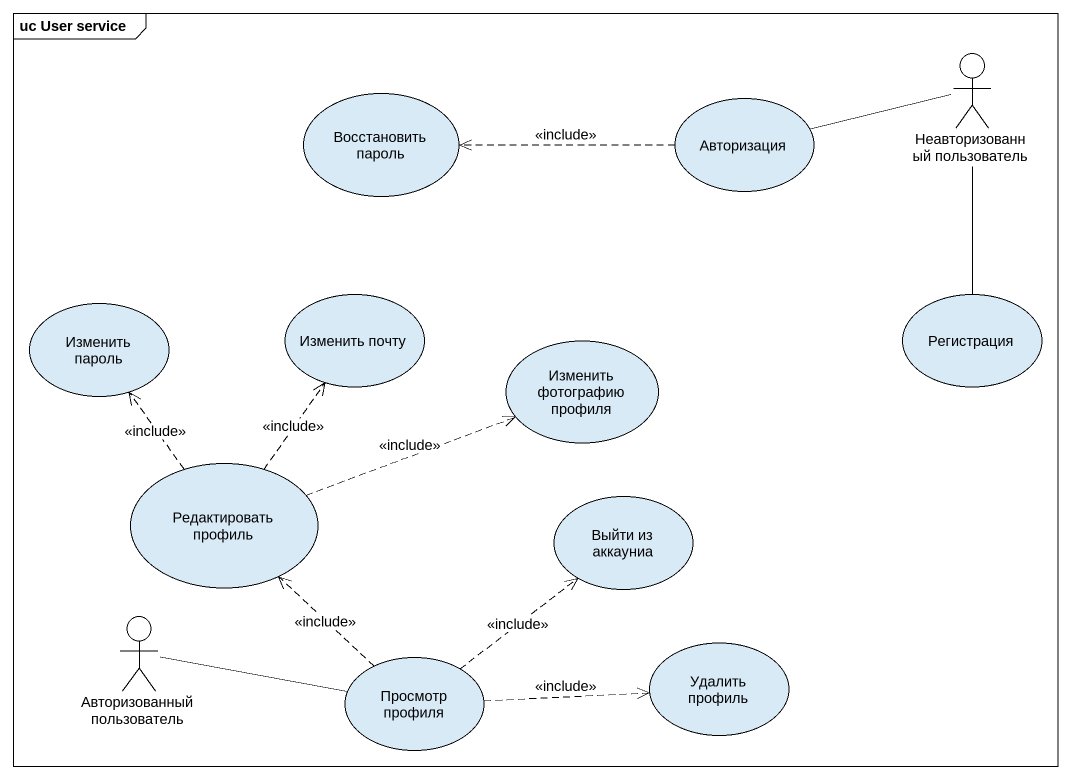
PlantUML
@startuml
mainframe uc User service
actor "Неавторизованный пользователь" as Неавторизованный
usecase "Восстановить пароль" as Восстановить_пароль
usecase Авторизация
usecase "Изменить пароль" as Изменить_пароль
usecase "Изменить почту" as Изменить_почту
usecase Регистрация
usecase "Изменить фотографию профиля" as Изменить_фотографию_профиля
usecase "Редактировать профиль" as Редактировать_профиль
usecase "Выйти из аккауниа" as Выйти_из_аккауниа
actor "Авторизованный пользователь" as Авторизованный_пользователь
usecase "Просмотр профиля" as Просмотр_профиля
usecase "Удалить профиль" as Удалить_профиль
Неавторизованный -left- Авторизация
Неавторизованный -- Регистрация
Авторизация .left.> Восстановить_пароль : <<include>>
Редактировать_профиль .up.> Изменить_пароль : <<include>>
Редактировать_профиль .up.> Изменить_почту : <<include>>
Редактировать_профиль .right.> Изменить_фотографию_профиля : <<include>>
Авторизованный_пользователь -right- Просмотр_профиля
Просмотр_профиля .up.> Редактировать_профиль : <<include>>
Просмотр_профиля .up.> Выйти_из_аккауниа : <<include>>
Просмотр_профиля .right.> Удалить_профиль : <<include>>
@enduml
